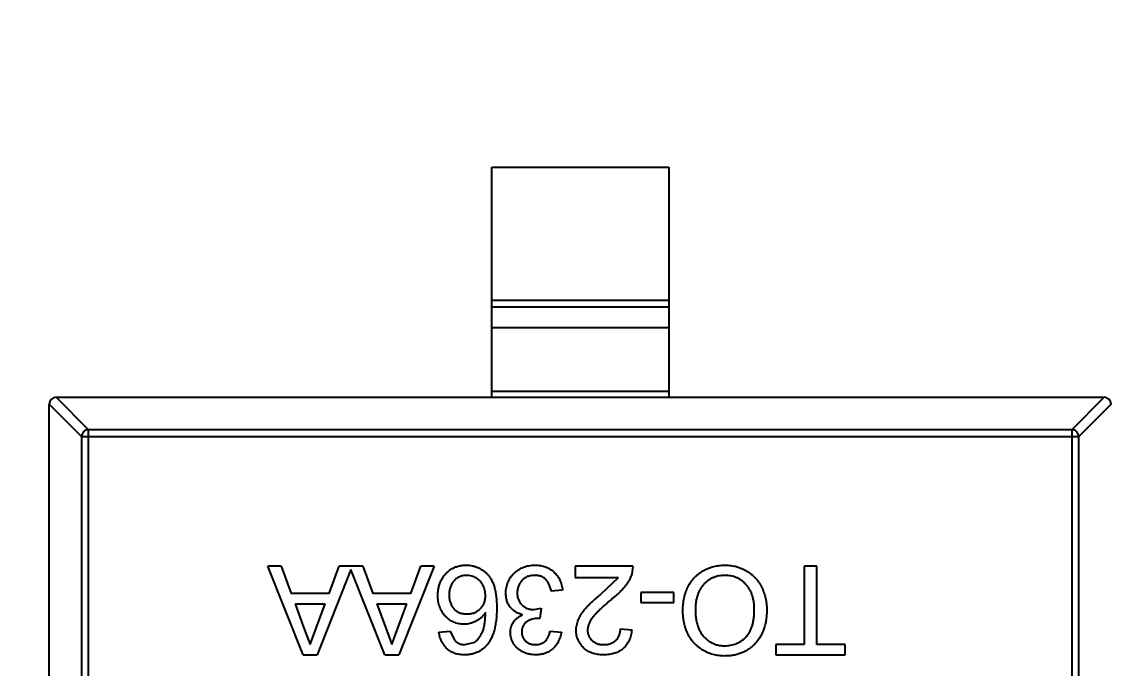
# Model space of a CAD drawing. Header units: inches. Extents: x 398 to 599, y 40 to 151.
# Drawn here: x 549.676 to 552.74, y 82.078 to 83.903 of the extents above; entities that cross this region are included whole.
import ezdxf

# ---------------------------------------------------------------- set-up
doc = ezdxf.new("R2010")
doc.units = ezdxf.units.IN
doc.header["$LTSCALE"] = 1.21
doc.header["$MEASUREMENT"] = 0
doc.header["$PDMODE"] = 3
doc.header["$PDSIZE"] = 0.3125
doc.layers.get('0').update_dxf_attribs({"linetype": 'CONTINUOUS'})
doc.layers.get('Defpoints').update_dxf_attribs({"linetype": 'CONTINUOUS'})
doc.layers.add('DIM', color=3, linetype='CONTINUOUS')
doc.styles.get("Standard").update_dxf_attribs({"font": 'txt', "width": 0.8})
doc.dimstyles.get("Standard").update_dxf_attribs({"dimtxt": 0.15625, "dimasz": 0.1875, "dimexe": 0.125, "dimexo": 0.0625, "dimgap": 0.09, "dimtad": 0, "dimtih": 1, "dimtoh": 1, "dimzin": 4, "dimdsep": 46, "dimtxsty": 'Standard', "dimblk": '_FILLED', "dimblk1": '_FILLED', "dimblk2": '_FILLED', "dimcen": 0.09, "dimazin": 1, "dimtp": 0.01, "dimtm": 0.01, "dimtfac": 1, "dimtofl": 0, "dimtmove": 0, "dimatfit": 3, "dimldrblk": '_FILLED', "dimfxl": 1, "dimtolj": 1, "dimtzin": 4, "dimarcsym": 0})

# ---------------------------------------------------------------- blocks, each defined once
blk = doc.blocks.new('_FILLED')
at = {"color": 0, "linetype": 'ByBlock'}
blk.add_solid([(0, 0), (-1, 0.1667), (-1, -0.1667)], dxfattribs=at)
blk = doc.blocks.new('*D70')
at = {"layer": 'Defpoints', "color": 0}
for p in [(537.241, 87.005), (553.751, 68.4022), (537.241, 64.8591)]:
    blk.add_point(p, dxfattribs=at)
at = {"layer": 'DIM', "color": 0, "lineweight": -2}
for p, q in [((537.241, 86.9425), (537.241, 64.7341)), ((553.751, 68.3397), (553.751, 64.7341)), ((539.241, 64.8591), (542.7394, 64.8591)), ((551.751, 64.8591), (548.2527, 64.8591))]:
    blk.add_line(p, q, dxfattribs=at)
at = {"layer": 'DIM', "color": 0, "lineweight": -2, "xscale": 2, "yscale": 2, "zscale": 2, "rotation": 180}
blk.add_blockref('_FILLED', (537.241, 64.8591), dxfattribs=at)
at = {"layer": 'DIM', "color": 0, "lineweight": -2, "xscale": 2, "yscale": 2, "zscale": 2}
blk.add_blockref('_FILLED', (553.751, 64.8591), dxfattribs=at)
at = {"layer": 'DIM', "color": 0, "insert": (545.496, 64.8591), "char_height": 2, "attachment_point": 5}
blk.add_mtext('\\A1;16.51', dxfattribs=at)

msp = doc.modelspace()

# ---------------------------------------------------------------- linework, layer by layer
at = {"color": 7, "linetype": 'Continuous'}
for p, q in [((551.0037, 82.843), (551.0037, 83.493)), ((551.0037, 83.493), (551.5037, 83.493)), ((551.5037, 83.493), (551.5037, 82.843)), ((551.0037, 83.1168), (551.5037, 83.1168)), ((551.5037, 83.097), (551.0037, 83.097)), ((551.5037, 83.039), (551.0037, 83.039)), ((551.0037, 82.8607), (551.5037, 82.8607)), ((549.8451, 82.7318), (549.7537, 82.8233)), ((549.7537, 81.163), (549.7537, 82.823)), ((549.7734, 82.843), (549.8648, 82.7515)), ((549.7737, 82.843), (552.7337, 82.843)), ((552.6426, 82.7515), (552.734, 82.843)), ((552.7537, 82.8233), (552.6623, 82.7318)), ((549.8451, 82.7318), (549.8451, 81.2541)), ((549.8451, 82.7318), (552.6623, 82.7318)), ((549.8648, 81.2344), (549.8648, 82.7515)), ((552.6426, 82.7515), (549.8648, 82.7515)), ((552.6426, 82.7515), (552.6426, 81.2344)), ((552.6623, 81.2541), (552.6623, 82.7318)), ((550.4709, 82.1157), (550.3717, 82.3657)), ((550.4091, 82.3657), (550.3717, 82.3657)), ((550.4091, 82.3657), (550.4375, 82.2888)), ((550.5441, 82.2888), (550.5726, 82.3657)), ((550.6399, 82.3657), (550.5726, 82.3657)), ((550.6399, 82.3657), (550.6683, 82.2888)), ((550.8407, 82.3657), (550.7415, 82.1157)), ((550.7749, 82.2888), (550.8033, 82.3657)), ((550.8407, 82.3657), (550.8033, 82.3657)), ((551.2392, 82.3657), (551.2392, 82.3337)), ((551.4027, 82.3657), (551.2392, 82.3657)), ((551.4027, 82.3657), (551.3993, 82.3435)), ((551.8867, 82.3657), (551.8867, 82.1446)), ((551.9219, 82.3657), (551.8867, 82.3657)), ((551.9219, 82.1446), (551.9219, 82.3657)), ((550.6062, 82.3563), (550.5107, 82.1157)), ((550.7017, 82.1157), (550.6062, 82.3563)), ((551.2392, 82.3337), (551.3615, 82.3337)), ((551.3118, 82.2873), (551.3615, 82.3337)), ((550.5441, 82.2888), (550.4375, 82.2888)), ((550.7749, 82.2888), (550.6683, 82.2888)), ((551.204, 82.2984), (551.1719, 82.2952)), ((551.4251, 82.292), (551.4251, 82.2632)), ((551.5181, 82.292), (551.4251, 82.292)), ((551.5181, 82.2632), (551.5181, 82.292)), ((550.4482, 82.26), (550.4724, 82.1943)), ((550.4482, 82.26), (550.5335, 82.26)), ((550.5079, 82.1908), (550.5335, 82.26)), ((550.6789, 82.26), (550.7032, 82.1943)), ((550.6789, 82.26), (550.7643, 82.26)), ((550.7387, 82.1908), (550.7643, 82.26)), ((551.1226, 82.2438), (551.1434, 82.2472)), ((551.1434, 82.2472), (551.1401, 82.2183)), ((551.4251, 82.2632), (551.5181, 82.2632)), ((551.1401, 82.2183), (551.1355, 82.2187)), ((550.4724, 82.1943), (550.4908, 82.1446)), ((550.4908, 82.1446), (550.5079, 82.1908)), ((550.7032, 82.1943), (550.7216, 82.1446)), ((550.7216, 82.1446), (550.7387, 82.1908)), ((550.8546, 82.1799), (550.8867, 82.1831)), ((550.8867, 82.1831), (550.8982, 82.1574)), ((551.1687, 82.1831), (551.2008, 82.1799)), ((551.3674, 82.1895), (551.3995, 82.1863)), ((550.9289, 82.1446), (550.9562, 82.152)), ((551.8065, 82.1446), (551.8065, 82.1157)), ((551.8867, 82.1446), (551.8065, 82.1446)), ((552.002, 82.1446), (551.9219, 82.1446)), ((552.002, 82.1157), (552.002, 82.1446)), ((550.4709, 82.1157), (550.5107, 82.1157)), ((550.7017, 82.1157), (550.7415, 82.1157)), ((551.8065, 82.1157), (552.002, 82.1157))]:
    msp.add_line(p, q, dxfattribs=at)
for centre, radius, start, end in [((553.751, 92.925), 23, 281.22586, 258.77532), ((553.751, 92.925), 22.75, 294.44334, 241.13427), ((549.7737, 82.823), 0.02, 90, 180), ((552.7337, 82.823), 0.02, 0, 90)]:
    msp.add_arc(centre, radius, start, end, dxfattribs=at)
for points, knots in [([(549.8648, 82.7515), (549.8623, 82.7515), (549.8572, 82.7503), (549.8507, 82.7459), (549.8463, 82.7395), (549.8452, 82.7344), (549.8451, 82.7318)], [0, 0, 0, 0, 0.249032, 0.5, 0.750968, 1, 1, 1, 1]), ([(552.6623, 82.7318), (552.6622, 82.7344), (552.661, 82.7395), (552.6566, 82.7459), (552.6502, 82.7503), (552.6451, 82.7515), (552.6426, 82.7515)], [0, 0, 0, 0, 0.249032, 0.5, 0.750968, 1, 1, 1, 1]), ([(550.8514, 82.2834), (550.8515, 82.2873), (550.8518, 82.2949), (550.8537, 82.3061), (550.8569, 82.317), (550.8607, 82.3255), (550.8642, 82.3321), (550.8672, 82.3367), (550.8704, 82.341), (550.8737, 82.3451), (550.8774, 82.3488), (550.8813, 82.3523), (550.8854, 82.3554), (550.8898, 82.3583), (550.8943, 82.3607), (550.899, 82.3629), (550.9039, 82.3648), (550.9089, 82.3663), (550.9141, 82.3675), (550.9194, 82.3684), (550.9249, 82.3689), (550.9286, 82.3689), (550.9304, 82.369)], [0, 0, 0, 0, 0.088899, 0.17544, 0.261633, 0.34801, 0.390819, 0.432814, 0.473776, 0.514166, 0.554107, 0.594121, 0.63362, 0.673585, 0.71348, 0.75336, 0.792891, 0.833007, 0.873643, 0.914893, 0.95695, 1, 1, 1, 1]), ([(550.9304, 82.369), (550.9336, 82.3689), (550.9398, 82.3687), (550.9489, 82.3674), (550.9575, 82.3652), (550.9656, 82.3621), (550.9734, 82.3582), (550.9807, 82.3533), (550.9875, 82.3476), (550.9939, 82.341), (550.9996, 82.3334), (551.0046, 82.3246), (551.0088, 82.3147), (551.0122, 82.3037), (551.0148, 82.2915), (551.0167, 82.2782), (551.0178, 82.2638), (551.018, 82.2539), (551.0181, 82.2487)], [0, 0, 0, 0, 0.056157, 0.110133, 0.162537, 0.213912, 0.265146, 0.31651, 0.369179, 0.423123, 0.479276, 0.538691, 0.601978, 0.670125, 0.74365, 0.82281, 0.908261, 1, 1, 1, 1]), ([(551.0437, 82.2905), (551.0438, 82.2932), (551.0439, 82.2985), (551.045, 82.3063), (551.0469, 82.3137), (551.0495, 82.3209), (551.0527, 82.3277), (551.0568, 82.3343), (551.0616, 82.3404), (551.067, 82.3463), (551.073, 82.3516), (551.0794, 82.3562), (551.0863, 82.3602), (551.0935, 82.3634), (551.1011, 82.3659), (551.1091, 82.3677), (551.1175, 82.3688), (551.1233, 82.3689), (551.1262, 82.369)], [0, 0, 0, 0, 0.063503, 0.124805, 0.18492, 0.244376, 0.303775, 0.364133, 0.425376, 0.488388, 0.551743, 0.61386, 0.67564, 0.737737, 0.800417, 0.864658, 0.930985, 1, 1, 1, 1]), ([(551.1262, 82.369), (551.1288, 82.3689), (551.134, 82.3688), (551.1415, 82.3678), (551.1488, 82.3664), (551.1557, 82.3641), (551.1622, 82.3614), (551.1684, 82.358), (551.1743, 82.354), (551.1798, 82.3494), (551.1848, 82.3443), (551.1893, 82.3388), (551.1931, 82.333), (551.1965, 82.3268), (551.1993, 82.3202), (551.2014, 82.3133), (551.2031, 82.306), (551.2037, 82.301), (551.204, 82.2984)], [0, 0, 0, 0, 0.067794, 0.133464, 0.196934, 0.258481, 0.319787, 0.380431, 0.44099, 0.502867, 0.564806, 0.625526, 0.685604, 0.746041, 0.807347, 0.869717, 0.93379, 1, 1, 1, 1]), ([(551.5437, 82.2411), (551.5438, 82.2443), (551.5439, 82.2504), (551.5446, 82.2595), (551.5458, 82.2683), (551.5474, 82.2768), (551.5496, 82.2852), (551.5522, 82.2932), (551.5553, 82.3011), (551.5588, 82.3086), (551.5628, 82.3158), (551.5672, 82.3226), (551.5721, 82.3289), (551.5772, 82.3348), (551.5829, 82.3402), (551.5889, 82.3452), (551.5953, 82.3497), (551.6021, 82.3538), (551.6091, 82.3573), (551.6163, 82.3604), (551.6236, 82.3631), (551.6311, 82.3652), (551.6387, 82.3669), (551.6464, 82.3681), (551.6543, 82.3688), (551.6596, 82.3689), (551.6623, 82.369)], [0, 0, 0, 0, 0.04756, 0.093962, 0.139112, 0.183626, 0.227457, 0.270703, 0.313611, 0.35626, 0.398366, 0.439557, 0.480045, 0.519888, 0.559658, 0.599421, 0.639208, 0.679668, 0.72002, 0.759859, 0.79956, 0.839199, 0.878956, 0.918794, 0.959083, 1, 1, 1, 1]), ([(551.6623, 82.369), (551.6652, 82.3689), (551.6709, 82.3688), (551.6793, 82.368), (551.6875, 82.3667), (551.6954, 82.3649), (551.7032, 82.3624), (551.7107, 82.3595), (551.7179, 82.3561), (551.7249, 82.3522), (551.7316, 82.3478), (551.7379, 82.3429), (551.7437, 82.3377), (551.7491, 82.3321), (551.7542, 82.3262), (551.7588, 82.3198), (551.763, 82.313), (551.7667, 82.3059), (551.7701, 82.2986), (551.7729, 82.2911), (551.7754, 82.2835), (551.7774, 82.2758), (551.779, 82.268), (551.78, 82.2601), (551.7808, 82.2521), (551.7809, 82.2468), (551.7809, 82.2441)], [0, 0, 0, 0, 0.044697, 0.088534, 0.131409, 0.173814, 0.215715, 0.257247, 0.298848, 0.340604, 0.382029, 0.42297, 0.463632, 0.504048, 0.544591, 0.584964, 0.626265, 0.667979, 0.709943, 0.751382, 0.792619, 0.833948, 0.875008, 0.916446, 0.957907, 1, 1, 1, 1]), ([(550.9329, 82.3401), (550.9311, 82.3401), (550.9276, 82.34), (550.9225, 82.3392), (550.9176, 82.3381), (550.913, 82.3364), (550.9087, 82.3343), (550.9046, 82.3317), (550.9007, 82.3287), (550.8971, 82.3252), (550.8939, 82.3213), (550.8911, 82.317), (550.8887, 82.3124), (550.8868, 82.3074), (550.8853, 82.3022), (550.8842, 82.2965), (550.8836, 82.2906), (550.8835, 82.2865), (550.8835, 82.2844)], [0, 0, 0, 0, 0.063965, 0.124854, 0.184383, 0.242748, 0.2999, 0.357059, 0.415719, 0.475258, 0.535508, 0.596291, 0.657728, 0.721052, 0.786261, 0.853834, 0.925318, 1, 1, 1, 1]), ([(550.986, 82.2828), (550.9859, 82.2853), (550.9858, 82.2903), (550.9844, 82.2977), (550.9822, 82.3049), (550.9792, 82.3118), (550.9754, 82.3183), (550.971, 82.324), (550.9659, 82.329), (550.9603, 82.3331), (550.9541, 82.3362), (550.9474, 82.3385), (550.9403, 82.3399), (550.9354, 82.34), (550.9329, 82.3401)], [0, 0, 0, 0, 0.086177, 0.171222, 0.257573, 0.34515, 0.431508, 0.513644, 0.593539, 0.672806, 0.752058, 0.831493, 0.913823, 1, 1, 1, 1]), ([(551.125, 82.3401), (551.1232, 82.3401), (551.1197, 82.34), (551.1145, 82.3393), (551.1095, 82.3382), (551.1049, 82.3366), (551.1006, 82.3346), (551.0965, 82.3321), (551.0927, 82.3292), (551.0892, 82.3258), (551.086, 82.3221), (551.0833, 82.3182), (551.081, 82.3141), (551.079, 82.3098), (551.0776, 82.3052), (551.0765, 82.3004), (551.0759, 82.2954), (551.0758, 82.292), (551.0758, 82.2903)], [0, 0, 0, 0, 0.069461, 0.135658, 0.19962, 0.261651, 0.322053, 0.38234, 0.443223, 0.50493, 0.56682, 0.6276, 0.687476, 0.747351, 0.808174, 0.870133, 0.933721, 1, 1, 1, 1]), ([(551.1719, 82.2952), (551.1715, 82.2972), (551.1707, 82.3009), (551.1691, 82.3062), (551.1674, 82.3112), (551.1653, 82.3156), (551.1633, 82.3198), (551.1609, 82.3235), (551.1583, 82.3267), (551.1556, 82.3296), (551.1526, 82.3321), (551.1494, 82.3343), (551.1459, 82.3361), (551.1422, 82.3375), (551.1382, 82.3387), (551.1341, 82.3395), (551.1296, 82.34), (551.1266, 82.3401), (551.125, 82.3401)], [0, 0, 0, 0, 0.082566, 0.15976, 0.233155, 0.301356, 0.365752, 0.426437, 0.484185, 0.539549, 0.593156, 0.647048, 0.701446, 0.757, 0.81384, 0.873058, 0.934963, 1, 1, 1, 1]), ([(551.3993, 82.3435), (551.3983, 82.3406), (551.3961, 82.3346), (551.3917, 82.326), (551.3866, 82.3175), (551.3816, 82.3105), (551.377, 82.3049), (551.3731, 82.3006), (551.3689, 82.2961), (551.3642, 82.2916), (551.3592, 82.2869), (551.3537, 82.282), (551.3479, 82.2772), (551.3438, 82.2739), (551.3417, 82.2722)], [0, 0, 0, 0, 0.100388, 0.204407, 0.310686, 0.422157, 0.480685, 0.543238, 0.6095, 0.679555, 0.753841, 0.831641, 0.913813, 1, 1, 1, 1]), ([(551.6625, 82.3401), (551.6595, 82.34), (551.6536, 82.3399), (551.6451, 82.3387), (551.637, 82.3366), (551.6292, 82.3338), (551.6219, 82.3301), (551.6149, 82.3257), (551.6085, 82.3204), (551.6023, 82.3143), (551.5969, 82.3075), (551.592, 82.3), (551.588, 82.2918), (551.5846, 82.2829), (551.5821, 82.2734), (551.5803, 82.2631), (551.5791, 82.2522), (551.579, 82.2447), (551.579, 82.2409)], [0, 0, 0, 0, 0.061055, 0.119545, 0.176806, 0.232956, 0.288583, 0.344667, 0.401662, 0.46054, 0.520477, 0.581213, 0.643431, 0.707961, 0.775371, 0.846414, 0.921152, 1, 1, 1, 1]), ([(551.7456, 82.2445), (551.7456, 82.2481), (551.7455, 82.2551), (551.7443, 82.2654), (551.7424, 82.275), (551.7399, 82.2842), (551.7365, 82.2927), (551.7325, 82.3006), (551.7276, 82.3079), (551.7221, 82.3146), (551.716, 82.3206), (551.7095, 82.3258), (551.7025, 82.3302), (551.6953, 82.3338), (551.6876, 82.3367), (551.6795, 82.3386), (551.6711, 82.3399), (551.6654, 82.34), (551.6625, 82.3401)], [0, 0, 0, 0, 0.075964, 0.148125, 0.217201, 0.2833, 0.347202, 0.4093, 0.470426, 0.531588, 0.591739, 0.650258, 0.707303, 0.764208, 0.821148, 0.879119, 0.938423, 1, 1, 1, 1]), ([(550.9253, 82.2023), (550.9228, 82.2024), (550.9178, 82.2025), (550.9105, 82.2035), (550.9035, 82.2054), (550.8968, 82.2078), (550.8904, 82.2111), (550.8842, 82.2149), (550.8784, 82.2196), (550.8729, 82.2248), (550.8679, 82.2307), (550.8634, 82.237), (550.8597, 82.2437), (550.8567, 82.2509), (550.8543, 82.2584), (550.8526, 82.2664), (550.8516, 82.2748), (550.8515, 82.2805), (550.8514, 82.2834)], [0, 0, 0, 0, 0.061347, 0.121203, 0.179863, 0.238152, 0.296252, 0.35519, 0.415676, 0.478379, 0.541524, 0.603977, 0.666513, 0.729491, 0.79371, 0.859736, 0.928449, 1, 1, 1, 1]), ([(550.8835, 82.2844), (550.8835, 82.2824), (550.8835, 82.2785), (550.8842, 82.2728), (550.8852, 82.2674), (550.8868, 82.2623), (550.8887, 82.2576), (550.891, 82.2532), (550.8938, 82.249), (550.897, 82.2454), (550.9006, 82.242), (550.9044, 82.2391), (550.9086, 82.2366), (550.9131, 82.2346), (550.9179, 82.233), (550.9231, 82.232), (550.9285, 82.2312), (550.9322, 82.2312), (550.9341, 82.2311)], [0, 0, 0, 0, 0.072229, 0.141252, 0.207439, 0.270245, 0.331238, 0.391254, 0.450152, 0.509008, 0.567734, 0.625726, 0.683708, 0.742407, 0.803094, 0.865865, 0.931379, 1, 1, 1, 1]), ([(550.9341, 82.2311), (550.9359, 82.2312), (550.9394, 82.2312), (550.9445, 82.232), (550.9495, 82.233), (550.9542, 82.2346), (550.9587, 82.2366), (550.963, 82.2391), (550.9671, 82.242), (550.971, 82.2453), (550.9745, 82.249), (550.9776, 82.253), (550.9802, 82.2573), (550.9824, 82.2618), (550.984, 82.2667), (550.9852, 82.2718), (550.9859, 82.2772), (550.986, 82.2809), (550.986, 82.2828)], [0, 0, 0, 0, 0.064812, 0.127718, 0.189086, 0.249562, 0.309738, 0.370215, 0.431085, 0.493911, 0.55657, 0.617553, 0.678119, 0.739063, 0.801665, 0.864956, 0.93089, 1, 1, 1, 1]), ([(551.0906, 82.2289), (551.0888, 82.2293), (551.0853, 82.2302), (551.0803, 82.2321), (551.0755, 82.2342), (551.071, 82.2367), (551.0669, 82.2395), (551.063, 82.2427), (551.0594, 82.2463), (551.0562, 82.2501), (551.0532, 82.2543), (551.0507, 82.2587), (551.0485, 82.2634), (551.0467, 82.2683), (551.0454, 82.2735), (551.0444, 82.279), (551.0438, 82.2847), (551.0437, 82.2886), (551.0437, 82.2905)], [0, 0, 0, 0, 0.065828, 0.128938, 0.190858, 0.251186, 0.310974, 0.37005, 0.429672, 0.489507, 0.549975, 0.610075, 0.670915, 0.732909, 0.796711, 0.861825, 0.929892, 1, 1, 1, 1]), ([(551.0758, 82.2903), (551.0758, 82.2886), (551.0759, 82.2854), (551.0765, 82.2806), (551.0775, 82.2761), (551.079, 82.2718), (551.0809, 82.2678), (551.0831, 82.2639), (551.0858, 82.2603), (551.0889, 82.2569), (551.0923, 82.2538), (551.096, 82.2511), (551.0999, 82.2488), (551.104, 82.247), (551.1083, 82.2455), (551.1129, 82.2445), (551.1177, 82.2439), (551.121, 82.2438), (551.1226, 82.2438)], [0, 0, 0, 0, 0.067051, 0.13118, 0.193722, 0.254499, 0.314763, 0.375117, 0.436023, 0.498297, 0.560571, 0.621619, 0.681973, 0.742853, 0.804272, 0.867473, 0.932273, 1, 1, 1, 1]), ([(551.2424, 82.1848), (551.2425, 82.1872), (551.2426, 82.1922), (551.2437, 82.1996), (551.2456, 82.2069), (551.248, 82.2142), (551.2513, 82.2216), (551.2556, 82.2291), (551.2608, 82.2368), (551.2658, 82.2433), (551.2705, 82.2488), (551.2746, 82.2533), (551.2794, 82.2581), (551.2847, 82.2633), (551.2907, 82.2688), (551.2972, 82.2747), (551.3043, 82.2809), (551.3092, 82.2851), (551.3118, 82.2873)], [0, 0, 0, 0, 0.057945, 0.116018, 0.174826, 0.234683, 0.296827, 0.364061, 0.436192, 0.51426, 0.556976, 0.604856, 0.657675, 0.715751, 0.77884, 0.847501, 0.921228, 1, 1, 1, 1]), ([(551.3417, 82.2722), (551.3385, 82.2695), (551.3323, 82.2643), (551.3235, 82.2566), (551.3155, 82.2494), (551.3084, 82.2427), (551.3022, 82.2364), (551.2967, 82.2306), (551.292, 82.2254), (551.2881, 82.2205), (551.2849, 82.2159), (551.2821, 82.2114), (551.2798, 82.2069), (551.2778, 82.2025), (551.2763, 82.1981), (551.2753, 82.1937), (551.2746, 82.1894), (551.2745, 82.1865), (551.2745, 82.1851)], [0, 0, 0, 0, 0.11141, 0.214526, 0.309417, 0.396087, 0.474284, 0.544374, 0.60642, 0.660582, 0.709794, 0.756451, 0.800767, 0.843168, 0.884295, 0.923885, 0.962359, 1, 1, 1, 1]), ([(551.0181, 82.2487), (551.0181, 82.2458), (551.018, 82.24), (551.0176, 82.2314), (551.0172, 82.2232), (551.0164, 82.2153), (551.0155, 82.2077), (551.0143, 82.2004), (551.0129, 82.1934), (551.0113, 82.1867), (551.0095, 82.1803), (551.0075, 82.1742), (551.0053, 82.1684), (551.0028, 82.163), (551.0002, 82.1578), (550.9973, 82.1529), (550.9942, 82.1484), (550.9919, 82.1455), (550.9908, 82.1441)], [0, 0, 0, 0, 0.080034, 0.157854, 0.232564, 0.304731, 0.374384, 0.441663, 0.506048, 0.568692, 0.628715, 0.687238, 0.743227, 0.797567, 0.850239, 0.901629, 0.951067, 1, 1, 1, 1]), ([(551.6621, 82.1125), (551.6593, 82.1126), (551.6537, 82.1127), (551.6454, 82.1134), (551.6374, 82.1148), (551.6295, 82.1165), (551.6219, 82.1189), (551.6144, 82.1216), (551.6072, 82.1251), (551.6002, 82.1289), (551.5935, 82.1332), (551.5872, 82.1379), (551.5814, 82.143), (551.5758, 82.1485), (551.5708, 82.1545), (551.5661, 82.1608), (551.5619, 82.1676), (551.5581, 82.1747), (551.5547, 82.1821), (551.5518, 82.1898), (551.5493, 82.1978), (551.5472, 82.206), (551.5457, 82.2144), (551.5445, 82.2231), (551.5439, 82.2321), (551.5438, 82.2381), (551.5437, 82.2411)], [0, 0, 0, 0, 0.043099, 0.085587, 0.126908, 0.167967, 0.20845, 0.249025, 0.289281, 0.33001, 0.370598, 0.410466, 0.450033, 0.489688, 0.529116, 0.569037, 0.609703, 0.650759, 0.692509, 0.734219, 0.776707, 0.819552, 0.863351, 0.907839, 0.953334, 1, 1, 1, 1]), ([(551.579, 82.2409), (551.579, 82.2384), (551.579, 82.2336), (551.5796, 82.2264), (551.5803, 82.2195), (551.5814, 82.2128), (551.5829, 82.2064), (551.5845, 82.2002), (551.5866, 82.1942), (551.589, 82.1885), (551.5916, 82.183), (551.5946, 82.1779), (551.5978, 82.1731), (551.6013, 82.1685), (551.6052, 82.1644), (551.6093, 82.1605), (551.6137, 82.1569), (551.6184, 82.1537), (551.6233, 82.1508), (551.6284, 82.1483), (551.6336, 82.1461), (551.639, 82.1444), (551.6445, 82.1431), (551.6502, 82.1421), (551.656, 82.1415), (551.66, 82.1414), (551.6619, 82.1414)], [0, 0, 0, 0, 0.050852, 0.099752, 0.147438, 0.194086, 0.239171, 0.28334, 0.326577, 0.368936, 0.410572, 0.451051, 0.490877, 0.530044, 0.568937, 0.607578, 0.64642, 0.685679, 0.724799, 0.763513, 0.802173, 0.84074, 0.879649, 0.919071, 0.959098, 1, 1, 1, 1]), ([(551.6619, 82.1414), (551.6648, 82.1414), (551.6703, 82.1416), (551.6785, 82.1428), (551.6863, 82.1446), (551.6939, 82.1472), (551.7012, 82.1505), (551.7081, 82.1547), (551.7148, 82.1595), (551.7211, 82.1651), (551.727, 82.1715), (551.732, 82.179), (551.7362, 82.1875), (551.7397, 82.197), (551.7424, 82.2075), (551.7442, 82.2189), (551.7454, 82.2314), (551.7456, 82.24), (551.7456, 82.2445)], [0, 0, 0, 0, 0.055943, 0.110382, 0.164048, 0.216759, 0.269601, 0.323009, 0.377581, 0.433449, 0.490922, 0.550625, 0.613117, 0.679861, 0.751358, 0.828261, 0.910795, 1, 1, 1, 1]), ([(551.7809, 82.2441), (551.7808, 82.239), (551.7806, 82.2293), (551.7791, 82.2151), (551.7765, 82.2017), (551.7728, 82.1891), (551.7682, 82.1774), (551.7625, 82.1665), (551.7557, 82.1565), (551.7479, 82.1473), (551.7393, 82.1392), (551.7301, 82.132), (551.7202, 82.126), (551.7098, 82.121), (551.6987, 82.1172), (551.6871, 82.1146), (551.6748, 82.1128), (551.6664, 82.1126), (551.6621, 82.1125)], [0, 0, 0, 0, 0.075226, 0.146575, 0.2145, 0.27953, 0.342403, 0.403496, 0.463762, 0.523864, 0.583252, 0.641302, 0.698898, 0.756295, 0.814628, 0.874325, 0.935783, 1, 1, 1, 1]), ([(550.986, 82.2352), (550.9841, 82.2326), (550.9804, 82.2274), (550.9739, 82.2206), (550.9668, 82.2148), (550.959, 82.2103), (550.9509, 82.2067), (550.9425, 82.2041), (550.934, 82.2026), (550.9282, 82.2024), (550.9253, 82.2023)], [0, 0, 0, 0, 0.13549, 0.265229, 0.390778, 0.51542, 0.638317, 0.759642, 0.878902, 1, 1, 1, 1]), ([(550.9562, 82.152), (550.9583, 82.1537), (550.9625, 82.1573), (550.9681, 82.1639), (550.9731, 82.1715), (550.9768, 82.1786), (550.9794, 82.185), (550.9811, 82.1905), (550.9826, 82.1966), (550.9837, 82.2032), (550.9847, 82.2104), (550.9854, 82.2181), (550.9859, 82.2265), (550.986, 82.2323), (550.986, 82.2352)], [0, 0, 0, 0, 0.088609, 0.181893, 0.280787, 0.38702, 0.444107, 0.506454, 0.574396, 0.647656, 0.726426, 0.811458, 0.90278, 1, 1, 1, 1]), ([(551.0565, 82.1793), (551.0566, 82.1819), (551.0569, 82.187), (551.0585, 82.1945), (551.0613, 82.2016), (551.065, 82.2083), (551.0699, 82.2146), (551.0758, 82.2201), (551.0827, 82.225), (551.088, 82.2276), (551.0906, 82.2289)], [0, 0, 0, 0, 0.121951, 0.240787, 0.35855, 0.479066, 0.601519, 0.727551, 0.859932, 1, 1, 1, 1]), ([(551.1355, 82.2187), (551.1325, 82.2186), (551.1267, 82.2183), (551.1183, 82.2165), (551.1103, 82.2136), (551.1041, 82.2102), (551.0996, 82.2069), (551.0967, 82.204), (551.0941, 82.2009), (551.0921, 82.1973), (551.0905, 82.1936), (551.0894, 82.1894), (551.0887, 82.185), (551.0886, 82.1819), (551.0886, 82.1804)], [0, 0, 0, 0, 0.129789, 0.254605, 0.378435, 0.50292, 0.565018, 0.624848, 0.683448, 0.742765, 0.802757, 0.86522, 0.930779, 1, 1, 1, 1]), ([(550.9268, 82.1157), (550.9243, 82.1158), (550.9195, 82.1159), (550.9125, 82.1167), (550.9058, 82.118), (550.8995, 82.1199), (550.8935, 82.1223), (550.8878, 82.1252), (550.8825, 82.1287), (550.8775, 82.1327), (550.873, 82.1371), (550.8689, 82.1421), (550.8653, 82.1474), (550.8621, 82.1531), (550.8595, 82.1592), (550.8573, 82.1657), (550.8557, 82.1726), (550.855, 82.1774), (550.8546, 82.1799)], [0, 0, 0, 0, 0.068499, 0.134572, 0.198208, 0.259784, 0.319951, 0.379508, 0.438814, 0.498497, 0.558182, 0.617438, 0.677522, 0.737959, 0.80033, 0.86409, 0.930622, 1, 1, 1, 1]), ([(551.1276, 82.1157), (551.1244, 82.1159), (551.118, 82.1161), (551.1085, 82.1177), (551.0995, 82.1204), (551.091, 82.1242), (551.0831, 82.1288), (551.0761, 82.1343), (551.0701, 82.1406), (551.0653, 82.1477), (551.0614, 82.1552), (551.0586, 82.163), (551.0568, 82.1711), (551.0566, 82.1766), (551.0565, 82.1793)], [0, 0, 0, 0, 0.092054, 0.181008, 0.26913, 0.357137, 0.443549, 0.526433, 0.607453, 0.688385, 0.767854, 0.845531, 0.922529, 1, 1, 1, 1]), ([(551.0886, 82.1804), (551.0886, 82.1791), (551.0887, 82.1766), (551.0892, 82.173), (551.09, 82.1695), (551.0912, 82.1662), (551.0927, 82.1631), (551.0946, 82.1601), (551.0967, 82.1573), (551.0992, 82.1547), (551.1019, 82.1523), (551.1049, 82.1503), (551.108, 82.1485), (551.1114, 82.1471), (551.1149, 82.146), (551.1187, 82.1452), (551.1226, 82.1447), (551.1253, 82.1446), (551.1266, 82.1446)], [0, 0, 0, 0, 0.065093, 0.127304, 0.188122, 0.247131, 0.306077, 0.365678, 0.426103, 0.487841, 0.550317, 0.611805, 0.672737, 0.734883, 0.79768, 0.862475, 0.929775, 1, 1, 1, 1]), ([(551.1266, 82.1446), (551.1293, 82.1447), (551.1345, 82.1449), (551.1419, 82.1468), (551.1486, 82.1498), (551.1536, 82.1533), (551.1572, 82.1567), (551.1596, 82.1596), (551.1617, 82.1628), (551.1636, 82.1662), (551.1653, 82.17), (551.1667, 82.1741), (551.1679, 82.1785), (551.1684, 82.1815), (551.1687, 82.1831)], [0, 0, 0, 0, 0.127797, 0.246795, 0.362284, 0.477652, 0.536237, 0.59559, 0.656344, 0.719085, 0.784349, 0.852876, 0.924551, 1, 1, 1, 1]), ([(551.2008, 82.1799), (551.2003, 82.1774), (551.1993, 82.1725), (551.1973, 82.1655), (551.1948, 82.1589), (551.1919, 82.1528), (551.1886, 82.147), (551.1848, 82.1417), (551.1806, 82.1369), (551.176, 82.1324), (551.171, 82.1285), (551.1657, 82.1251), (551.1601, 82.1222), (551.1541, 82.1199), (551.1479, 82.118), (551.1414, 82.1167), (551.1346, 82.1159), (551.13, 82.1158), (551.1276, 82.1157)], [0, 0, 0, 0, 0.071036, 0.139343, 0.204958, 0.268332, 0.330129, 0.390664, 0.450861, 0.510587, 0.570374, 0.629455, 0.687994, 0.747581, 0.807839, 0.870034, 0.93381, 1, 1, 1, 1]), ([(551.3194, 82.1157), (551.3165, 82.1158), (551.3108, 82.1159), (551.3026, 82.1169), (551.2949, 82.1184), (551.2876, 82.1206), (551.2807, 82.1234), (551.2744, 82.1268), (551.2685, 82.1308), (551.2631, 82.1355), (551.2583, 82.1406), (551.254, 82.146), (551.2505, 82.1517), (551.2474, 82.1577), (551.2452, 82.1641), (551.2436, 82.1707), (551.2426, 82.1776), (551.2425, 82.1824), (551.2424, 82.1848)], [0, 0, 0, 0, 0.074712, 0.145539, 0.213339, 0.278615, 0.342094, 0.40389, 0.465063, 0.526577, 0.587328, 0.64638, 0.704345, 0.761672, 0.819418, 0.878039, 0.937796, 1, 1, 1, 1]), ([(551.2745, 82.1851), (551.2745, 82.1837), (551.2746, 82.1809), (551.2752, 82.1769), (551.2761, 82.173), (551.2776, 82.1693), (551.2793, 82.1658), (551.2816, 82.1624), (551.2841, 82.1592), (551.2871, 82.1563), (551.2903, 82.1535), (551.2939, 82.1512), (551.2976, 82.1491), (551.3016, 82.1474), (551.3059, 82.1462), (551.3104, 82.1453), (551.3152, 82.1447), (551.3184, 82.1446), (551.3201, 82.1446)], [0, 0, 0, 0, 0.061762, 0.121174, 0.179421, 0.236843, 0.294322, 0.353191, 0.412721, 0.474522, 0.537057, 0.599591, 0.662367, 0.725246, 0.790316, 0.857724, 0.927232, 1, 1, 1, 1]), ([(551.3995, 82.1863), (551.3992, 82.1835), (551.3985, 82.178), (551.3969, 82.1702), (551.3947, 82.1628), (551.392, 82.156), (551.3887, 82.1497), (551.3849, 82.1438), (551.3804, 82.1385), (551.3755, 82.1337), (551.3701, 82.1295), (551.3641, 82.1258), (551.3577, 82.1227), (551.3509, 82.1201), (551.3437, 82.1182), (551.336, 82.1168), (551.3278, 82.1159), (551.3222, 82.1158), (551.3194, 82.1157)], [0, 0, 0, 0, 0.070675, 0.137493, 0.201473, 0.262869, 0.32255, 0.380737, 0.43822, 0.495487, 0.553484, 0.611346, 0.670644, 0.731587, 0.794183, 0.859445, 0.928208, 1, 1, 1, 1]), ([(551.3201, 82.1446), (551.3218, 82.1446), (551.3252, 82.1447), (551.3302, 82.1453), (551.3349, 82.1462), (551.3393, 82.1475), (551.3435, 82.1492), (551.3474, 82.1513), (551.3511, 82.1536), (551.3544, 82.1564), (551.3575, 82.1596), (551.3601, 82.163), (551.3623, 82.1667), (551.3642, 82.1707), (551.3656, 82.175), (551.3667, 82.1796), (551.3673, 82.1844), (551.3674, 82.1878), (551.3674, 82.1895)], [0, 0, 0, 0, 0.070696, 0.138358, 0.20337, 0.2657, 0.327256, 0.386512, 0.445858, 0.505173, 0.56378, 0.622343, 0.680824, 0.739795, 0.800801, 0.864239, 0.930631, 1, 1, 1, 1]), ([(550.8982, 82.1574), (550.8993, 82.1564), (550.9013, 82.1544), (550.9047, 82.1518), (550.9083, 82.1495), (550.9121, 82.1477), (550.916, 82.1463), (550.9201, 82.1453), (550.9245, 82.1447), (550.9274, 82.1446), (550.9289, 82.1446)], [0, 0, 0, 0, 0.128545, 0.252818, 0.375212, 0.497113, 0.618546, 0.742222, 0.869458, 1, 1, 1, 1]), ([(550.9908, 82.1441), (550.9888, 82.1419), (550.9848, 82.1374), (550.978, 82.1316), (550.9708, 82.1267), (550.9629, 82.1227), (550.9546, 82.1196), (550.9458, 82.1173), (550.9364, 82.116), (550.93, 82.1158), (550.9268, 82.1157)], [0, 0, 0, 0, 0.125625, 0.247619, 0.368528, 0.488104, 0.609878, 0.735382, 0.864448, 1, 1, 1, 1])]:
    msp.add_open_spline(points, degree=3, knots=knots, dxfattribs=at)

# ---------------------------------------------------------------- dimensions: what is measured, and where the dimension line sits
at = {"layer": 'DIM'}
dim = msp.add_linear_dim(base=(537.241, 64.8591), p1=(553.751, 68.4022), p2=(537.241, 87.005), dimstyle='Standard', override={"dimtxt": 2, "dimasz": 2, "dimtih": 0, "dimtoh": 0, "dimzin": 0, "dimcen": 0.198, "dimadec": 0, "dimazin": 0, "dimtp": 0, "dimtm": 0, "dimtdec": 4, "dimtzin": 0}, dxfattribs=at)
dim.commit()
dim.dimension.update_dxf_attribs({"geometry": '*D70', "text_midpoint": (545.496, 64.8591)})

doc.saveas('drawing.dxf')
